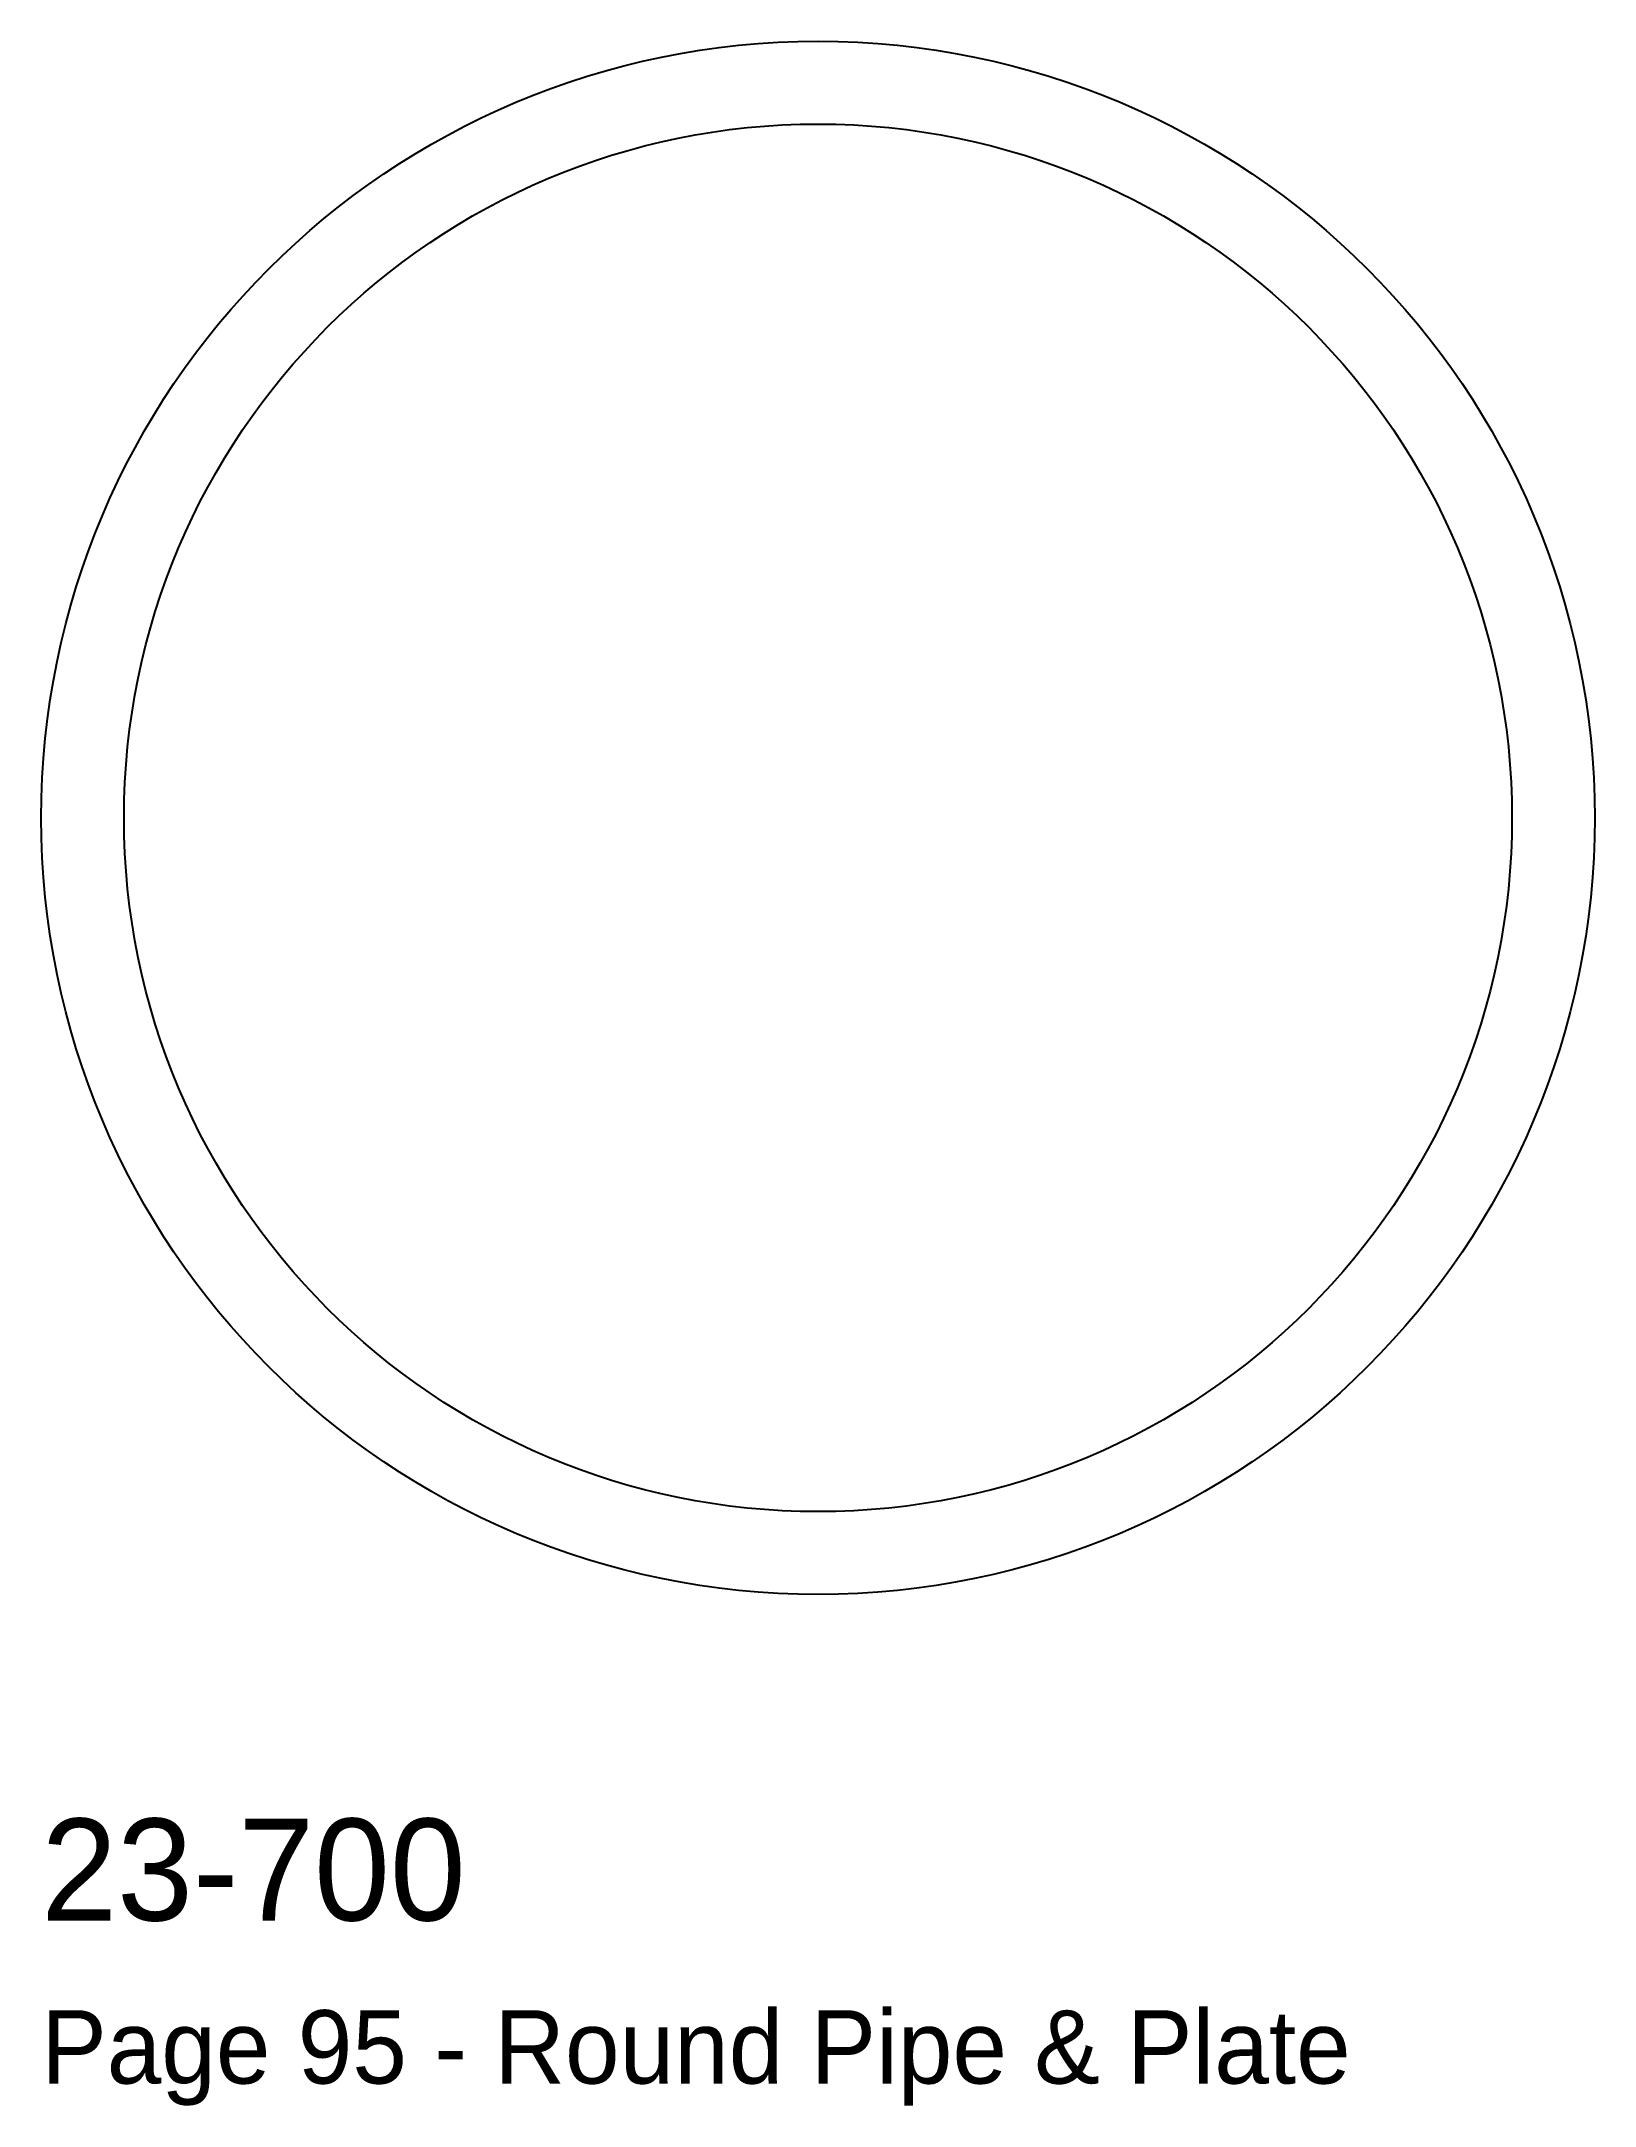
# Model space of a CAD drawing. Header units: millimetres. Extents: x 0 to 38.1, y -12.5 to 38.1.
import ezdxf

# ---------------------------------------------------------------- set-up
doc = ezdxf.new("R2010")
doc.units = ezdxf.units.MM
doc.layers.add('INFO', color=7, linetype='Continuous')
doc.layers.add('PROFILE', color=7, linetype='Continuous')

msp = doc.modelspace()

# ---------------------------------------------------------------- linework, layer by layer
at = {"layer": 'PROFILE'}
for radius in [19.05, 17.02]:
    msp.add_circle((19.05, 19.05), radius, dxfattribs=at)

# ---------------------------------------------------------------- texts
at = {"layer": 'INFO'}
for s, height, p in [('23-700', 2.5, (0, -8)), ('Page 95 - Round Pipe & Plate', 1.8, (0, -12))]:
    msp.add_text(s, height=height, dxfattribs=at).set_placement(p)

doc.saveas('drawing.dxf')
